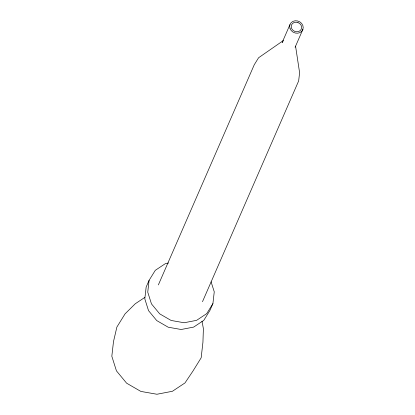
<?xml version="1.0" encoding="UTF-8"?>
<svg xmlns="http://www.w3.org/2000/svg" width="415" height="415" viewBox="0 0 415 415"><rect width="100%" height="100%" fill="white"/><g stroke="black" fill="none" stroke-linecap="round" stroke-linejoin="round"><path stroke-width="0.62" d="M168.526 263.011L165.403 263.613L155.288 270.331L149.089 280.343L147.745 292.134L151.47 303.894L159.687 313.844L171.146 320.468L184.11 322.751L196.596 320.349L206.712 313.631L212.911 303.619L214.254 291.833L211.09 281.832M149.089 280.343L146.153 287.087L144.809 298.873L148.529 310.638L156.746 320.588L168.21 327.212L181.168 329.494L193.66 327.093L203.77 320.375L209.974 310.363L212.911 303.619M158.359 284.918L254.276 64.714L258.592 57.752L283.404 40.525M289.95 24.63L282.143 42.553L283.087 41.028M295.096 47.279L302.903 29.356M202.489 301.695L298.665 80.899L299.599 72.703L295.563 46.148M144.814 297.42L135.249 303.775L125.071 313.844L116.88 327.067L113.487 341.638L111.827 356.262L116.439 370.854L126.637 383.201L140.856 391.418L156.937 394.25L172.433 391.272L184.981 382.936L192.975 371.026L201.161 357.803L202.935 342.235L203.392 328.623L201.986 321.205M297.965 22.545L295.942 22.187A5.312 4.705 23.5 0 0 291.812 28.858A5.312 4.705 23.5 0 0 300.444 30.378A5.312 4.705 23.5 0 0 297.965 22.545M290.075 28.64A6.894 6.111 23.5 0 0 301.643 31.39A6.894 6.111 23.5 0 0 297.565 20.952A6.894 6.111 23.5 0 0 290.075 28.64"/></g></svg>
